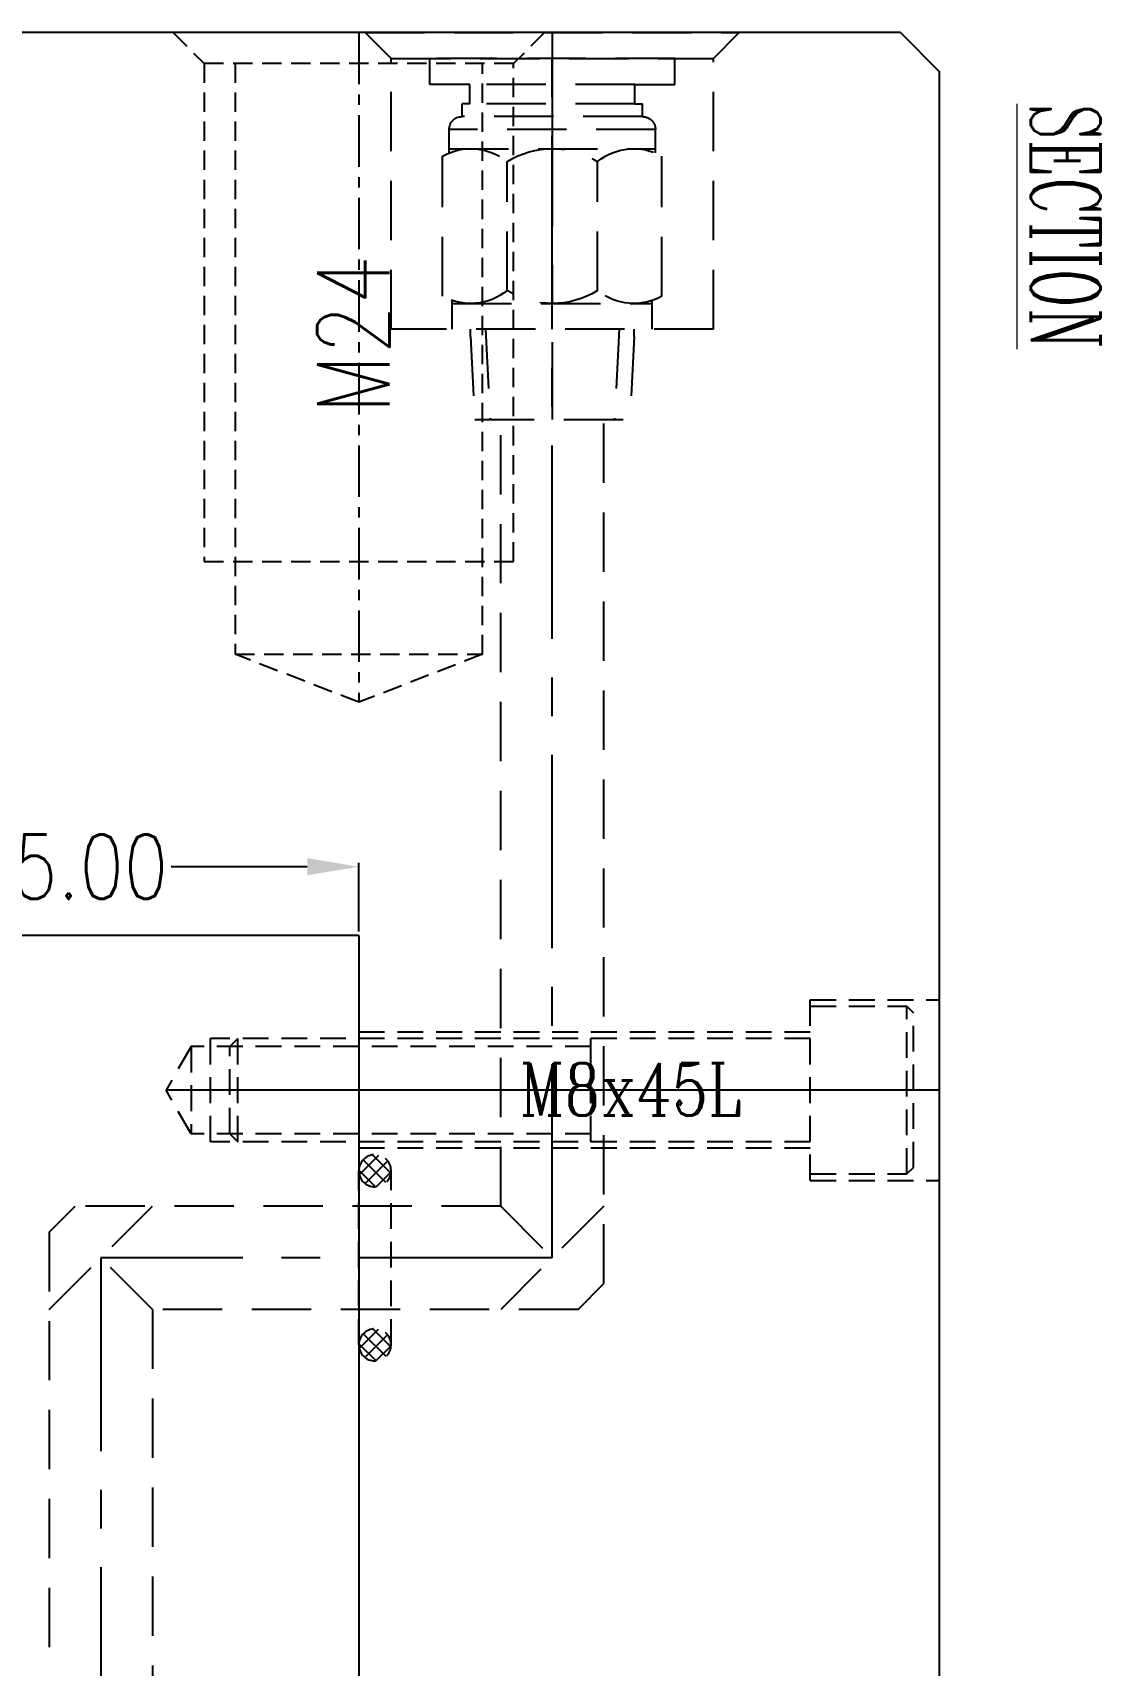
# Model space of a CAD drawing. Header units: millimetres. Extents: x 23075 to 24509, y -21593 to -20579.
# Drawn here: x 23409.9 to 23492.7, y -20793.5 to -20666.9 of the extents above; entities that cross this region are included whole.
import ezdxf

# ---------------------------------------------------------------- set-up
doc = ezdxf.new("R2010")
doc.units = ezdxf.units.MM
doc.header["$LTSCALE"] = 8
for name, pattern in [('CENTER', [2, 1.25, -0.25, 0.25, -0.25]), ('CENTER2', [1.125, 0.75, -0.125, 0.125, -0.125]), ('HIDDEN', [0.375, 0.25, -0.125])]:
    doc.linetypes.add(name, pattern=pattern)
doc.layers.get('DEFPOINTS').update_dxf_attribs({"color": 6})
for name, color, linetype in [('Cav-cor', 30, 'Continuous'), ('Layer3', 3, 'Continuous'), ('SCREW', 52, 'HIDDEN'), ('WT', 4, 'Continuous')]:
    doc.layers.add(name, color=color, linetype=linetype)
doc.layers.add('dim', color=3, linetype='Continuous', lineweight=15)
doc.styles.add('ROMANC', font='RomanC.ttf', dxfattribs={"width": 0.8, "height": 7})
doc.styles.get("Standard").update_dxf_attribs({"font": 'txt.shx', "width": 0.8, "bigfont": 'chineset.shx'})
doc.dimstyles.new('ISO-25', dxfattribs={"dimtxt": 5, "dimasz": 4, "dimexe": 0.3, "dimexo": 0.3, "dimtad": 0, "dimzin": 1, "dimdsep": 46, "dimtxsty": 'Standard', "dimcen": 0, "dimclrd": 3, "dimclre": 3, "dimclrt": 3, "dimazin": 0, "dimtfac": 1, "dimtofl": 0, "dimtmove": 0, "dimatfit": 0, "dimfxl": 0, "dimarcsym": 0})

# ---------------------------------------------------------------- blocks, each defined once
blk = doc.blocks.new('*D27561')
at = {"layer": 'DEFPOINTS', "color": 0}
for p in [(23435.21, -20731.56), (23435.21, -20736.89), (23390.21, -20737.19)]:
    blk.add_point(p, dxfattribs=at)
at = {"layer": 'dim', "color": 3, "lineweight": -2}
for p, q in [((23390.21, -20736.89), (23390.21, -20731.26)), ((23394.21, -20731.56), (23404.76, -20731.56)), ((23431.21, -20731.56), (23420.67, -20731.56)), ((23435.21, -20736.59), (23435.21, -20731.26))]:
    blk.add_line(p, q, dxfattribs=at)
at = {"layer": 'dim', "color": 3}
for points in [[(23394.21, -20730.89), (23394.21, -20732.22), (23390.21, -20731.56)], [(23431.21, -20732.22), (23431.21, -20730.89), (23435.21, -20731.56)]]:
    blk.add_solid(points, dxfattribs=at)
at = {"layer": 'dim', "color": 3, "insert": (23412.71, -20731.56), "char_height": 5, "attachment_point": 5}
blk.add_mtext('45.00', dxfattribs=at)
blk = doc.blocks.new('20150513.134757')
at = {"layer": 'WT', "linetype": 'HIDDEN'}
h = blk.add_hatch(dxfattribs=at)
h.set_pattern_fill('ANSI37', color=125, scale=0.25, angle=180, style=0)
h.set_pattern_definition([(135, (36119.48756, -17509.4995), (0.561266008, 0.561266008), []), (45, (36119.48756, -17509.4995), (0.561266008, -0.561266008), [])])
h.paths.add_polyline_path([(-8, 1.25, -1), (-5.5, 1.25, -1)])
h.paths.add_polyline_path([(5.5, 1.25, -1), (8, 1.25, -1)])
at = {"layer": 'WT', "color": 125, "linetype": 'HIDDEN'}
for p, q in [((-6.75, 2.5), (6.75, 2.5)), ((-6.75, 0), (6.75, 0))]:
    blk.add_line(p, q, dxfattribs=at)
for centre in [(-6.75, 1.25), (6.75, 1.25)]:
    blk.add_circle(centre, 1.25, dxfattribs=at)
blk = doc.blocks.new('20160901.135801')
at = {"color": 8, "linetype": 'HIDDEN', "ltscale": 0.75}
for p, q in [((14.4, 0), (-14.4, 0)), ((-14.4, 0), (-12, -2.4)), ((14.4, 0), (12, -2.4)), ((12, -2.4), (-12, -2.4)), ((-12, -2.4), (-12, -41)), ((-9.6, -2.4), (-9.6, -48.2)), ((9.6, -48.2), (9.6, -2.4)), ((12, -41), (12, -2.4)), ((-12, -41), (12, -41)), ((-9.6, -48.2), (9.6, -48.2)), ((0, -51.92), (-9.6, -48.2)), ((9.6, -48.2), (0, -51.92))]:
    blk.add_line(p, q, dxfattribs=at)
at = {"color": 8, "linetype": 'CENTER', "ltscale": 0.4}
blk.add_line((0, 0), (0, -51.92), dxfattribs=at)
at = {"color": 8, "linetype": 'HIDDEN', "ltscale": 0.75, "insert": (2.37, -29.56), "char_height": 5.6, "width": 35.5834, "attachment_point": 7, "rotation": 90}
blk.add_mtext('M24', dxfattribs=at)
blk = doc.blocks.new('20160903.151524')
at = {"layer": 'WT', "color": 125, "linetype": 'HIDDEN', "ltscale": 2.3}
for p, q in [((-6.35, 23.56), (-6.01, 30)), ((-6.01, 30), (6.01, 30)), ((-5.19, 23), (-4.82, 30)), ((5.19, 23), (4.82, 30)), ((6.35, 23.56), (6.01, 30)), ((12.5, 23), (-12.5, 23)), ((-12.5, 23), (-12.5, 2)), ((-7.75, 23), (-7.75, 20.77)), ((-6.35, 23.56), (-6.35, 23)), ((6.35, 23.56), (6.35, 23)), ((7.75, 23), (7.75, 20.77)), ((12.5, 23), (12.5, 2)), ((-8.5, 20.43), (-8.5, 9.57)), ((-7.75, 21), (7.75, 21)), ((8.5, 20.43), (8.5, 9.57)), ((-3.5, 20.01), (-3.5, 9.99)), ((3.5, 20.01), (3.5, 9.99)), ((-8, 9.33), (-8, 7.51)), ((-8, 9), (8, 9)), ((8, 9.33), (8, 7.51)), ((8, 7.51), (-8, 7.51)), ((7, 6.51), (-7, 6.51)), ((-7, 6.51), (-7, 5.51)), ((7, 6.51), (7, 5.51)), ((-6.4, 5.51), (-7, 5.51)), ((-6.4, 5.51), (-7, 5.51)), ((6.4, 5.51), (-6.4, 5.51)), ((-6.4, 5.51), (-6.4, 4.01)), ((6.4, 5.51), (6.4, 4.01)), ((6.4, 5.51), (7, 5.51)), ((6.4, 5.51), (7, 5.51)), ((-9.5, 4.01), (-9.5, 2)), ((-6.4, 4.01), (-9.5, 4.01)), ((6.4, 4.01), (-6.4, 4.01)), ((6.4, 4.01), (9.5, 4.01)), ((9.5, 4.01), (9.5, 2)), ((-12.5, 2), (-14.5, 0)), ((-12.5, 2), (12.5, 2)), ((9.5, 2), (-9.5, 2)), ((12.5, 2), (14.5, 0)), ((-14.5, 0), (14.5, 0))]:
    blk.add_line(p, q, dxfattribs=at)
at = {"layer": 'WT', "color": 125, "linetype": 'CENTER', "ltscale": 1.5}
blk.add_line((0, 0), (0, 30), dxfattribs=at)
at = {"layer": 'WT', "color": 125, "linetype": 'HIDDEN', "ltscale": 2.3}
for centre, radius, start, end in [((-6.32, 16.53), 4.47, 50.9817, 119.248), ((0, 14.34), 6.66, 58.3016, 121.6984), ((6.32, 16.53), 4.47, 60.752, 129.0183), ((-6.32, 13.47), 4.47, 240.752, 309.0183), ((0, 15.66), 6.66, 238.3016, 301.6984), ((6.32, 13.47), 4.47, 230.9817, 299.248), ((-7, 7.51), 1, 180, 270), ((7, 7.51), 1, 270, 0)]:
    blk.add_arc(centre, radius, start, end, dxfattribs=at)

msp = doc.modelspace()

# ---------------------------------------------------------------- linework, layer by layer
at = {"linetype": 'Continuous'}
for p, q in [((23477.215, -20666.885), (23393.215, -20666.885)), ((23477.215, -20666.885), (23480.215, -20669.885)), ((23480.215, -20669.885), (23480.215, -20816.885))]:
    msp.add_line(p, q, dxfattribs=at)
at = {"linetype": 'HIDDEN'}
for p, q in [((23470.215, -20755.885), (23470.215, -20741.885)), ((23470.215, -20741.885), (23480.215, -20741.885)), ((23470.215, -20744.385), (23435.215, -20744.385)), ((23470.215, -20753.385), (23435.215, -20753.385)), ((23470.215, -20755.885), (23480.215, -20755.885))]:
    msp.add_line(p, q, dxfattribs=at)
at = {"layer": 'Cav-cor', "color": 241}
for q in [(23344.215, -20736.885), (23435.215, -20996.885)]:
    msp.add_line((23435.215, -20736.885), q, dxfattribs=at)
at = {"layer": 'SCREW'}
for p, q in [((23470.215, -20742.385), (23477.715, -20742.385)), ((23477.715, -20742.385), (23478.215, -20742.885)), ((23477.715, -20755.385), (23477.715, -20742.385)), ((23478.215, -20754.885), (23478.215, -20742.885)), ((23422.215, -20745.51), (23420.266, -20748.885)), ((23453.215, -20745.51), (23422.215, -20745.51)), ((23422.215, -20745.51), (23422.215, -20752.26)), ((23470.215, -20744.885), (23423.715, -20744.885)), ((23423.715, -20752.885), (23423.715, -20744.885)), ((23425.215, -20745.51), (23425.84, -20744.885)), ((23425.215, -20752.26), (23425.215, -20745.51)), ((23425.84, -20752.885), (23425.84, -20744.885)), ((23453.215, -20752.885), (23453.215, -20744.885)), ((23422.215, -20752.26), (23420.266, -20748.885)), ((23453.215, -20752.26), (23422.215, -20752.26)), ((23425.215, -20752.26), (23425.84, -20752.885)), ((23470.215, -20752.885), (23423.715, -20752.885)), ((23470.215, -20755.385), (23477.715, -20755.385)), ((23477.715, -20755.385), (23478.215, -20754.885))]:
    msp.add_line(p, q, dxfattribs=at)
at = {"layer": 'SCREW', "linetype": 'CENTER2', "ltscale": 10}
msp.add_line((23480.215, -20748.885), (23420.266, -20748.885), dxfattribs=at)
at = {"layer": 'WT', "color": 125, "linetype": 'CENTER', "ltscale": 1.5}
for p, q in [((23450.215, -20761.885), (23450.215, -20666.885)), ((23415.215, -20761.885), (23415.215, -20996.885)), ((23450.215, -20761.885), (23415.215, -20761.885))]:
    msp.add_line(p, q, dxfattribs=at)
at = {"layer": 'WT', "color": 125, "linetype": 'HIDDEN', "ltscale": 2.3}
for p, q in [((23446.215, -20757.885), (23446.215, -20696.885)), ((23454.215, -20763.885), (23454.215, -20696.885)), ((23411.215, -20765.885), (23419.215, -20757.885)), ((23411.215, -20759.885), (23413.215, -20757.885)), ((23446.215, -20757.885), (23413.215, -20757.885)), ((23446.215, -20757.885), (23450.215, -20761.885)), ((23454.215, -20757.885), (23446.215, -20765.885)), ((23411.215, -20759.885), (23411.215, -20988.885)), ((23419.215, -20765.885), (23415.215, -20761.885)), ((23452.215, -20765.885), (23454.215, -20763.885)), ((23419.215, -20765.885), (23419.215, -20967.885)), ((23452.215, -20765.885), (23419.215, -20765.885))]:
    msp.add_line(p, q, dxfattribs=at)

# ---------------------------------------------------------------- block references
msp.add_blockref('20160901.135801', (23435.215, -20666.885))
at = {"layer": 'WT', "xscale": -1, "rotation": -180}
msp.add_blockref('20160903.151524', (23450.215, -20666.885), dxfattribs=at)
at = {"layer": 'WT', "color": 125, "linetype": 'HIDDEN', "ltscale": 2.3, "xscale": -1, "rotation": -90}
msp.add_blockref('20150513.134757', (23435.215, -20761.885), dxfattribs=at)

# ---------------------------------------------------------------- texts
at = {"layer": 'dim', "style": 'ROMANC', "width": 0.6}
msp.add_text('%%uSECTION', height=5.4, rotation=270, dxfattribs=at).set_placement((23487.309, -20672.392))
at = {"layer": 'Layer3', "style": 'ROMANC', "width": 0.8}
msp.add_text('M8x45L', height=4.0648, rotation=720, dxfattribs=at).set_placement((23447.667, -20750.853))

# ---------------------------------------------------------------- dimensions: what is measured, and where the dimension line sits
at = {"layer": 'dim'}
dim = msp.add_linear_dim(base=(23435.215, -20731.556), p1=(23390.215, -20737.185), p2=(23435.215, -20736.885), dimstyle='ISO-25', dxfattribs=at)
dim.commit()
dim.dimension.update_dxf_attribs({"geometry": '*D27561', "text_midpoint": (23412.715, -20731.556)})

doc.saveas('drawing.dxf')
